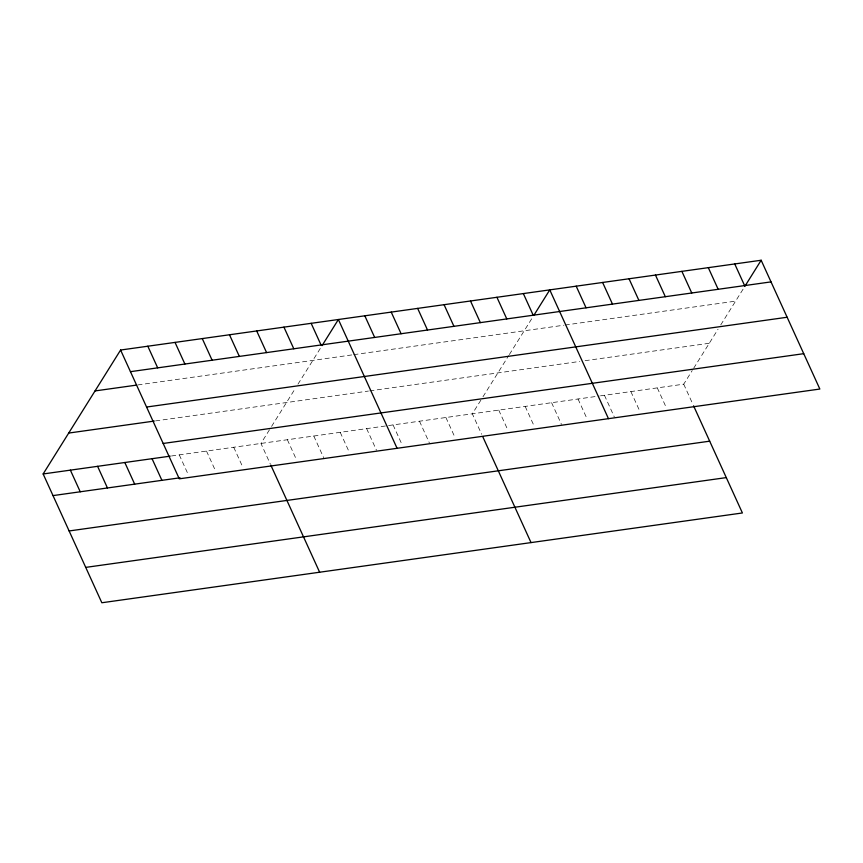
<?xml version="1.0" encoding="UTF-8"?>
<svg xmlns="http://www.w3.org/2000/svg" width="863" height="863" viewBox="0 0 863 863"><rect width="100%" height="100%" fill="white"/><g stroke="black" fill="none" stroke-linecap="round" stroke-linejoin="round"><path stroke-width="0.65" stroke-dasharray="4.32 3.24" d="M269.461 429.806L260.939 443.431L270.259 463.873M271.586 426.398L295.275 388.49M297.972 384.175L321.349 346.775M480.853 400.173L472.331 413.809L481.64 434.24M482.978 396.764L508.685 355.621M509.364 354.542L532.73 317.142M600.486 395.837L683.712 384.175L692.234 370.54M693.658 368.274L718.048 329.235M720.745 324.909L744.122 287.508M137.821 384.93L352.46 354.844M353.787 354.661L563.852 325.222M565.168 325.038L735.6 301.144M155.567 420.896L368.415 391.058M369.731 390.874L579.796 361.424M585.082 360.691L709.267 343.28M171.489 455.977L599.159 396.031M683.712 384.175L693.032 404.607M657.293 387.875L666.603 408.318M630.864 391.586L640.184 412.018M604.445 395.286L614.305 416.926M578.027 398.986L587.336 419.429M551.597 402.697L561.457 424.326M525.179 406.397L534.488 426.829M498.749 410.098L508.07 430.54M445.901 417.509L455.222 437.94M419.483 421.209L429.343 442.848M393.064 424.92L402.374 445.351M366.635 428.62L376.495 450.259M340.216 432.32L349.526 452.762M313.787 436.031L323.647 457.66M287.368 439.731L296.678 460.162M233.722 447.25L243.032 467.681M206.494 451.069L215.804 471.5M179.267 454.887L188.587 475.319"/><path stroke-width="1.29" d="M693.572 405.815L742.407 512.967L101.845 602.752L43.15 473.96L120.593 350.033L761.155 260.248L819.85 389.04L179.288 478.825L120.593 350.033M322.061 345.632L338.382 319.504L397.077 448.296M534.154 314.866L549.774 289.882L608.458 418.663M744.834 286.376L761.155 260.248M130.453 371.673L771.015 281.888M95.038 390.928L136.516 385.114M146.57 407.034L787.132 317.25M68.706 433.064L154.272 421.068M163.172 443.463L803.733 353.679M43.15 473.96L170.194 456.149M53.01 495.599L180.054 477.789M69.126 530.961L709.688 441.176M85.728 567.39L726.29 477.606M734.737 263.949L744.596 285.588M708.307 267.659L718.167 289.288M681.889 271.36L691.748 292.999M655.459 275.06L665.33 296.699M629.041 278.771L638.9 300.4M602.622 282.471L612.482 304.11M576.193 286.171L586.053 307.811M523.345 293.582L533.205 315.222M496.926 297.282L506.786 318.922M470.497 300.993L480.357 322.622M444.078 304.693L453.938 326.333M482.73 436.624L531.025 542.59M417.649 308.393L427.519 330.033M391.23 312.104L401.09 333.733M364.812 315.804L374.671 337.444M311.155 323.323L321.025 344.963M283.938 327.142L293.798 348.781M256.71 330.961L266.57 352.589M229.482 334.768L239.353 356.408M270.799 465.071L319.634 572.223M202.266 338.587L212.125 360.227M175.038 342.406L184.898 364.046M147.821 346.225L157.681 367.854M152.05 458.695L161.91 480.335M124.822 462.514L134.682 484.154M97.595 466.333L107.454 487.973M70.378 470.141L80.237 491.781"/></g></svg>
